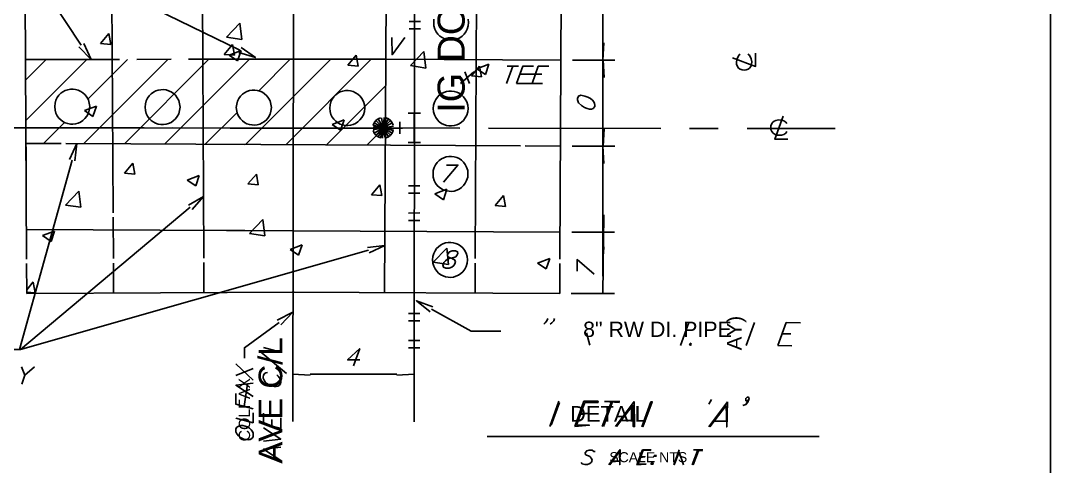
# Model space of a CAD drawing. Header units: feet. Extents: x 13 to 426, y 12 to 285.
# Drawn here: x 336.6 to 426.2, y 70.5 to 109.3 of the extents above; entities that cross this region are included whole.
import ezdxf
from ezdxf.enums import TextEntityAlignment as Align

# ---------------------------------------------------------------- set-up
doc = ezdxf.new("R2010")
doc.units = ezdxf.units.FT
doc.layers.add('ANOTACION', color=8, linetype='CONTINUOUS')
doc.layers.add('EJE_VIA', color=7, linetype='CONTINUOUS')
doc.styles.add('CAD_TEXT', font='Arial')

msp = doc.modelspace()

# ---------------------------------------------------------------- linework, layer by layer
at = {"layer": 'EJE_VIA'}
for p, q in [((426.217, 12.083), (426.217, 284.917)), ((370.816, 74.383), (370.883, 165.15)), ((360.25, 74.433), (360.383, 158.367)), ((344.3, 151.217), (344.6, 92.6)), ((376.133, 88.617), (376.467, 151.217)), ((387.25, 87.067), (387.25, 149.667)), ((352.2, 148.25), (352.5, 88.65)), ((368.25, 85.65), (368.567, 148.25)), ((383.516, 88.567), (383.816, 148.167)), ((336.783, 144.167), (337.067, 88.567)), ((335.7, 116.467), (341.833, 107.183)), ((354.483, 107.883), (355.65, 109.1)), ((355.65, 109.1), (355.817, 107.667)), ((370.383, 109.25), (371.367, 109.25)), ((370.383, 108.617), (371.367, 108.617)), ((343.517, 107.317), (344.233, 108.183)), ((344.233, 108.183), (344.417, 107.25)), ((354.483, 107.883), (355.817, 107.667)), ((360.3, 105.6), (360.3, 107.6)), ((343.517, 107.317), (344.417, 107.25)), ((354.283, 106.383), (355, 107.233)), ((354.7, 106.317), (355.75, 106.717)), ((355, 107.233), (355.167, 106.3)), ((355.45, 105.817), (355.75, 106.717)), ((387.243, 105.884), (387.336, 107.393)), ((336.983, 105.933), (345.167, 105.933)), ((337, 104.15), (338.783, 105.933)), ((337, 100.617), (342.317, 105.933)), ((342.067, 98.617), (349.4, 105.95)), ((342.417, 102.483), (345.867, 105.933)), ((345.583, 98.6), (352.933, 105.95)), ((346.667, 105.933), (349.667, 105.95)), ((349.1, 98.583), (356.467, 105.95)), ((351.167, 105.95), (368.35, 105.95)), ((354.283, 106.383), (355.167, 106.3)), ((354.7, 106.317), (355.45, 105.817)), ((356.133, 98.533), (363.55, 105.95)), ((357.283, 103.217), (360.017, 105.95)), ((359.65, 98.517), (367.083, 105.95)), ((365.033, 105.433), (365.767, 106.3)), ((365.767, 106.3), (365.933, 105.367)), ((368.35, 105.967), (383.6, 105.883)), ((370.5, 105.4), (371.667, 106.617)), ((371.667, 106.617), (371.833, 105.183)), ((384.6, 105.883), (388.283, 105.883)), ((387.277, 105.883), (387.37, 104.373)), ((365.033, 105.433), (365.933, 105.367)), ((370.5, 105.4), (371.833, 105.183)), ((375.8, 104.5), (376.517, 105.367)), ((376.267, 105.117), (377.317, 105.517)), ((376.267, 105.117), (377.017, 104.617)), ((376.517, 105.367), (376.683, 104.417)), ((377.017, 104.617), (377.317, 105.517)), ((378.867, 103.85), (379.417, 105.35)), ((378.917, 105.35), (379.917, 105.35)), ((374.867, 103.85), (376.017, 104.85)), ((375.233, 104.85), (375.65, 103.85)), ((375.8, 104.5), (376.683, 104.417)), ((380, 104.65), (381.933, 104.65)), ((363.183, 98.5), (368.35, 103.667)), ((379.717, 103.85), (382, 103.85)), ((342.1, 101.483), (343.15, 101.883)), ((342.1, 101.483), (342.85, 100.983)), ((342.85, 100.983), (343.15, 101.883)), ((352.617, 98.567), (355.4, 101.333)), ((338.55, 98.633), (340.383, 100.45)), ((363.667, 100.283), (364.717, 100.683)), ((364.4, 99.767), (364.717, 100.683)), ((367.977, 100.864), (368.29, 99.103)), ((368.056, 99.09), (368.211, 100.877)), ((369.567, 99.45), (369.567, 100.517)), ((370.283, 101.25), (371.367, 101.25)), ((370.833, 98.717), (370.833, 101.25)), ((317.133, 100), (374.8, 99.95)), ((332.3, 100), (347.3, 99.983)), ((337, 100.167), (337.033, 96.567)), ((349.8, 99.983), (352.3, 99.967)), ((354.8, 99.967), (369.8, 99.95)), ((363.667, 100.283), (364.4, 99.783)), ((366.7, 98.483), (368.333, 100.117)), ((367.236, 100.062), (368.133, 99.983)), ((367.236, 99.825), (368.133, 99.988)), ((368.133, 99.981), (369.027, 99.906)), ((368.134, 99.982), (369.014, 100.14)), ((377.3, 99.95), (392.3, 99.933)), ((387.277, 98.4), (387.37, 99.91)), ((394.8, 99.933), (397.3, 99.933)), ((399.8, 99.933), (407.467, 99.917)), ((337.017, 98.633), (340.083, 98.617)), ((370.283, 98.717), (371.367, 98.717)), ((340.483, 98.617), (380.083, 98.417)), ((352.483, 98.567), (356.083, 98.533)), ((380.483, 98.417), (383.567, 98.4)), ((384.567, 98.4), (388.283, 98.4)), ((387.243, 98.4), (387.336, 96.89)), ((345.6, 96.033), (346.317, 96.9)), ((346.317, 96.9), (346.5, 95.967)), ((345.6, 96.033), (346.5, 95.967)), ((356.35, 95.1), (357.083, 95.967)), ((357.083, 95.967), (357.25, 95.017)), ((351.05, 95.433), (352.1, 95.85)), ((351.05, 95.433), (351.8, 94.933)), ((351.8, 94.933), (352.1, 95.85)), ((356.35, 95.1), (357.25, 95.017)), ((340.467, 93.267), (341.633, 94.483)), ((341.633, 94.483), (341.8, 93.067)), ((367.117, 94.15), (367.833, 95.017)), ((367.117, 94.15), (368.017, 94.083)), ((367.833, 95.017), (368.017, 94.083)), ((370.317, 94.933), (371.3, 94.933)), ((370.317, 94.3), (371.3, 94.3)), ((372.617, 94.233), (373.667, 94.65)), ((372.617, 94.233), (373.367, 93.733)), ((373.367, 93.733), (373.667, 94.65)), ((340.467, 93.267), (341.8, 93.067)), ((377.883, 93.217), (378.6, 94.083)), ((378.6, 94.083), (378.767, 93.133)), ((370.333, 92.567), (371.3, 92.583)), ((377.883, 93.217), (378.767, 93.133)), ((387.243, 85.567), (387.336, 92.427)), ((344.6, 92.2), (344.634, 88.617)), ((356.467, 90.783), (357.65, 92)), ((357.65, 92), (357.817, 90.583)), ((370.333, 91.933), (371.3, 91.933)), ((337.05, 91.15), (383.533, 90.917)), ((338.45, 90.6), (339.5, 91)), ((338.45, 90.6), (339.2, 90.1)), ((339.2, 90.1), (339.5, 91)), ((352.483, 91.083), (356.083, 91.05)), ((356.467, 90.783), (357.817, 90.583)), ((384.533, 90.917), (388.25, 90.917)), ((387.243, 90.916), (387.336, 89.407)), ((360.017, 89.4), (361.067, 89.8)), ((360.75, 88.9), (361.067, 89.8)), ((360.017, 89.4), (360.75, 88.9)), ((372.483, 88.3), (373.65, 89.517)), ((373.65, 89.517), (373.817, 88.1)), ((337.067, 88.167), (337.084, 85.567)), ((344.634, 85.6), (344.634, 88.217)), ((352.5, 88.25), (352.517, 85.65)), ((372.483, 88.3), (373.817, 88.1)), ((376.133, 85.6), (376.133, 88.217)), ((381.567, 88.2), (382.617, 88.6)), ((381.567, 88.2), (382.317, 87.7)), ((382.317, 87.7), (382.617, 88.6)), ((383.5, 85.567), (383.516, 88.167)), ((337.083, 85.883), (337.65, 86.567)), ((337.083, 85.567), (360.383, 85.683)), ((360.183, 85.683), (383.5, 85.567)), ((384.5, 85.567), (388.25, 85.567)), ((370.333, 83.833), (371.3, 83.833)), ((370.333, 83.183), (371.3, 83.183)), ((394, 81.05), (394.733, 83.05)), ((399.717, 81.033), (400.45, 83.033)), ((385.817, 82.133), (386.1, 81.083)), ((402.867, 82.067), (403.617, 82.067)), ((365.55, 79.283), (366.1, 80.783)), ((370.317, 81.467), (371.3, 81.467)), ((370.317, 80.833), (371.3, 80.833)), ((402.483, 81.033), (403.717, 81.017)), ((357.417, 80.517), (359.7, 78.617)), ((336.933, 78.467), (337.767, 79.183)), ((355.3, 79.433), (356.8, 78.033)), ((355.3, 78.433), (356.8, 79.033)), ((360.25, 79.033), (360.25, 79.533)), ((370.817, 79.033), (370.817, 79.517)), ((360.25, 78.54), (361.76, 78.447)), ((361.75, 78.533), (369.317, 78.533)), ((369.307, 78.447), (370.816, 78.54)), ((356.017, 75.75), (356.3, 77.667)), ((396.467, 75.933), (396.717, 76.35)), ((399.7, 75.917), (399.95, 76.333)), ((382.617, 74), (383.417, 76.183)), ((382.75, 74.117), (383.483, 76.083)), ((384.8, 74), (385.6, 76.183)), ((384.95, 74.1), (385.667, 76.083)), ((385.6, 76.183), (386.85, 76.183)), ((387.2, 73.983), (387.967, 76.067)), ((388.067, 76.067), (387.3, 73.983)), ((387.383, 76.167), (388.733, 76.167)), ((387.383, 76.167), (388.7, 76.067)), ((388.35, 73.983), (389.983, 76.167)), ((389.867, 75.85), (388.45, 73.983)), ((391.433, 76.15), (390.633, 73.967)), ((396.467, 73.95), (398.1, 76.133)), ((397.983, 75.817), (396.567, 73.95)), ((358.417, 74.033), (358.417, 74.6)), ((359.2, 73.817), (359.2, 74.75)), ((388.75, 74.5), (390, 74.5)), ((396.867, 74.467), (398.117, 74.467)), ((377.183, 73.117), (406.083, 73.117)), ((358.7, 71.383), (358.7, 72.1)), ((387.783, 70.667), (388.767, 71.983)), ((388.7, 71.8), (387.85, 70.667)), ((390.217, 70.667), (390.7, 71.967)), ((390.317, 70.717), (390.75, 71.917)), ((390.7, 71.967), (391.45, 71.967)), ((390.75, 71.917), (391.433, 71.9)), ((393.417, 70.65), (393.9, 71.967)), ((393.883, 71.767), (393.467, 70.65)), ((393.883, 71.767), (394.283, 70.65)), ((395.033, 70.65), (395.5, 71.883)), ((395.567, 71.883), (395.1, 70.65)), ((395.15, 71.95), (395.95, 71.95)), ((395.15, 71.95), (395.933, 71.883)), ((388.033, 70.983), (388.783, 70.983))]:
    msp.add_line(p, q, dxfattribs=at)
for points in [[(355.65, 106.75), (335.7, 116.467), (333.783, 116.467)], [(372.533, 109.45), (372.517, 109.15), (372.533, 108.85), (372.617, 108.584), (372.734, 108.35), (372.881, 108.148), (373.054, 107.979), (373.247, 107.843), (373.457, 107.74), (373.678, 107.671), (373.906, 107.635), (374.136, 107.632), (374.364, 107.663), (374.586, 107.728), (374.796, 107.827), (374.99, 107.96), (375.164, 108.128), (375.314, 108.33), (375.433, 108.567), (375.533, 108.85), (375.55, 109.15)], [(375.55, 109.15), (375.533, 109.45)], [(368.883, 107.85), (368.9, 106.35), (370.017, 107.85)], [(342.05, 107.317), (342.683, 105.933), (341.633, 107.033)], [(355.767, 106.983), (357, 106.1), (355.55, 106.533)], [(398.55, 106.067), (400.55, 105.333), (400.55, 106.483)], [(399.217, 106.4), (399.083, 106.3), (398.948, 105.998), (398.89, 105.736), (398.898, 105.514), (398.962, 105.333), (399.07, 105.192), (399.212, 105.091), (399.375, 105.03), (399.55, 105.01), (399.724, 105.03), (399.888, 105.091), (400.029, 105.192), (400.138, 105.333), (400.201, 105.514), (400.21, 105.736), (400.152, 105.998), (400.017, 106.3), (399.883, 106.4)], [(379.717, 103.85), (380.267, 105.35), (381.2, 105.35)], [(381.083, 103.85), (381.617, 105.35), (382.55, 105.35)], [(342.567, 101.833), (342.533, 102.133), (342.45, 102.417), (342.319, 102.656), (342.161, 102.858), (341.981, 103.026), (341.781, 103.157), (341.568, 103.254), (341.344, 103.316), (341.116, 103.345), (340.886, 103.339), (340.661, 103.3), (340.443, 103.229), (340.237, 103.125), (340.049, 102.989), (339.881, 102.821), (339.739, 102.623), (339.627, 102.393), (339.55, 102.133), (339.517, 101.833), (339.55, 101.533), (339.628, 101.272), (339.739, 101.041), (339.881, 100.841), (340.047, 100.671), (340.235, 100.532), (340.439, 100.426), (340.656, 100.352), (340.881, 100.312), (341.109, 100.305), (341.337, 100.333), (341.56, 100.395), (341.774, 100.493), (341.974, 100.627), (342.156, 100.797), (342.316, 101.005), (342.45, 101.25), (342.533, 101.533), (342.567, 101.833)], [(350.433, 101.783), (350.4, 102.083), (350.317, 102.367), (350.187, 102.61), (350.03, 102.817), (349.851, 102.987), (349.653, 103.121), (349.441, 103.22), (349.219, 103.283), (348.992, 103.311), (348.763, 103.305), (348.538, 103.266), (348.32, 103.193), (348.115, 103.087), (347.925, 102.949), (347.756, 102.779), (347.612, 102.578), (347.498, 102.346), (347.417, 102.083), (347.383, 101.783), (347.417, 101.5), (347.494, 101.238), (347.606, 101.007), (347.748, 100.806), (347.915, 100.636), (348.104, 100.498), (348.31, 100.392), (348.528, 100.319), (348.754, 100.279), (348.984, 100.272), (349.212, 100.299), (349.436, 100.36), (349.649, 100.456), (349.849, 100.588), (350.029, 100.756), (350.187, 100.959), (350.317, 101.2), (350.4, 101.5), (350.433, 101.783)], [(358.383, 101.75), (358.35, 102.05), (358.267, 102.333), (358.137, 102.575), (357.979, 102.779), (357.798, 102.947), (357.599, 103.08), (357.385, 103.177), (357.161, 103.24), (356.932, 103.268), (356.702, 103.262), (356.476, 103.222), (356.257, 103.15), (356.051, 103.045), (355.862, 102.908), (355.695, 102.74), (355.554, 102.54), (355.443, 102.31), (355.367, 102.05), (355.333, 101.75), (355.367, 101.45), (355.443, 101.189), (355.553, 100.959), (355.695, 100.759), (355.862, 100.59), (356.05, 100.452), (356.256, 100.347), (356.474, 100.274), (356.7, 100.234), (356.93, 100.227), (357.159, 100.255), (357.382, 100.317), (357.596, 100.415), (357.796, 100.548), (357.978, 100.717), (358.136, 100.923), (358.267, 101.167), (358.35, 101.45), (358.383, 101.75)], [(366.517, 101.7), (366.483, 102), (366.4, 102.283), (366.267, 102.529), (366.106, 102.736), (365.924, 102.907), (365.724, 103.04), (365.51, 103.138), (365.287, 103.2), (365.059, 103.227), (364.83, 103.221), (364.605, 103.18), (364.388, 103.106), (364.184, 103), (363.996, 102.861), (363.83, 102.692), (363.689, 102.491), (363.577, 102.26), (363.5, 102), (363.467, 101.7), (363.5, 101.417), (363.574, 101.158), (363.683, 100.928), (363.822, 100.728), (363.987, 100.558), (364.173, 100.42), (364.377, 100.313), (364.593, 100.238), (364.818, 100.196), (365.047, 100.188), (365.276, 100.213), (365.5, 100.274), (365.716, 100.369), (365.918, 100.501), (366.102, 100.669), (366.264, 100.874), (366.4, 101.117), (366.483, 101.417), (366.517, 101.7)], [(375.517, 101.667), (375.483, 101.967), (375.4, 102.25), (375.273, 102.492), (375.118, 102.698), (374.939, 102.867), (374.741, 103), (374.529, 103.098), (374.306, 103.161), (374.078, 103.19), (373.849, 103.185), (373.622, 103.146), (373.403, 103.073), (373.197, 102.968), (373.006, 102.831), (372.837, 102.662), (372.693, 102.461), (372.58, 102.229), (372.5, 101.967), (372.467, 101.667), (372.5, 101.367), (372.579, 101.105), (372.692, 100.875), (372.836, 100.675), (373.005, 100.506), (373.195, 100.37), (373.402, 100.265), (373.621, 100.193), (373.848, 100.154), (374.077, 100.148), (374.306, 100.177), (374.529, 100.239), (374.741, 100.337), (374.939, 100.47), (375.118, 100.638), (375.273, 100.842), (375.4, 101.083), (375.483, 101.367), (375.517, 101.667)], [(385.05, 102.417), (385.117, 102.167), (385.403, 101.927), (385.662, 101.76), (385.893, 101.656), (386.093, 101.608), (386.261, 101.611), (386.394, 101.655), (386.546, 101.841), (386.561, 101.969), (386.533, 102.109), (386.459, 102.255), (386.338, 102.4), (386.167, 102.535), (385.944, 102.655), (385.667, 102.751), (385.333, 102.817), (385.117, 102.75), (385.05, 102.55), (385.05, 102.417)], [(367.35, 100.433), (367.25, 100.217), (368.133, 99.983)], [(367.483, 100.617), (367.35, 100.433), (368.133, 99.983)], [(367.683, 100.767), (367.483, 100.617), (368.133, 99.983)], [(367.9, 100.85), (367.683, 100.767), (368.133, 99.983)], [(368.583, 100.767), (368.367, 100.85), (368.133, 99.983)], [(368.767, 100.617), (368.583, 100.767), (368.133, 99.983)], [(368.9, 100.433), (368.767, 100.617), (368.133, 99.983)], [(369, 100.217), (368.9, 100.433), (368.133, 99.983)], [(403.267, 100.35), (403.183, 100.467), (403, 100.6), (402.863, 100.64), (402.72, 100.663), (402.575, 100.668), (402.432, 100.652), (402.296, 100.614), (402.171, 100.553), (402.059, 100.465), (401.967, 100.35), (401.883, 100.167), (401.883, 99.85), (401.967, 99.667), (402.067, 99.533), (402.25, 99.417), (402.433, 99.35), (402.817, 99.35), (403, 99.417), (403.183, 99.533), (403.267, 99.667)], [(402.95, 101), (402.217, 99), (403.367, 99)], [(367.25, 99.75), (367.35, 99.533), (368.133, 99.983)], [(367.35, 99.533), (367.483, 99.35), (368.133, 99.983)], [(367.483, 99.35), (367.683, 99.2), (368.133, 99.983)], [(367.683, 99.2), (367.9, 99.117), (368.133, 99.983)], [(368.367, 99.117), (368.583, 99.2), (368.133, 99.983)], [(368.583, 99.2), (368.767, 99.35), (368.133, 99.983)], [(368.767, 99.35), (368.9, 99.533), (368.133, 99.983)], [(368.9, 99.533), (369, 99.75), (368.133, 99.983)], [(340.8, 97.233), (341.433, 98.617), (341.283, 97.1)], [(341.033, 97.167), (336.467, 80.7), (334.55, 80.7)], [(375.5, 95.983), (375.483, 96.267), (375.383, 96.567), (375.258, 96.805), (375.105, 97.007), (374.928, 97.174), (374.732, 97.306), (374.52, 97.404), (374.298, 97.467), (374.071, 97.497), (373.841, 97.492), (373.615, 97.453), (373.395, 97.382), (373.188, 97.277), (372.997, 97.14), (372.826, 96.969), (372.681, 96.767), (372.565, 96.533), (372.483, 96.267), (372.467, 95.983), (372.483, 95.683), (372.568, 95.416), (372.687, 95.181), (372.834, 94.978), (373.006, 94.808), (373.199, 94.671), (373.407, 94.566), (373.627, 94.496), (373.853, 94.459), (374.082, 94.456), (374.309, 94.486), (374.53, 94.552), (374.74, 94.651), (374.935, 94.786), (375.11, 94.955), (375.261, 95.16), (375.383, 95.4), (375.483, 95.683), (375.5, 95.983)], [(373.367, 95.25), (374.633, 96.75), (373.633, 96.75)], [(351.167, 93.25), (352.467, 94.017), (351.483, 92.867)], [(351.317, 93.067), (336.533, 80.7), (334.617, 80.7)], [(366.767, 89.583), (368.267, 89.75), (366.9, 89.1)], [(375.467, 88.5), (375.433, 88.783), (375.35, 89.083), (375.214, 89.326), (375.052, 89.531), (374.868, 89.699), (374.666, 89.831), (374.45, 89.926), (374.226, 89.987), (373.997, 90.012), (373.768, 90.004), (373.543, 89.962), (373.327, 89.887), (373.123, 89.78), (372.937, 89.642), (372.772, 89.472), (372.633, 89.272), (372.524, 89.042), (372.45, 88.783), (372.417, 88.5), (372.45, 88.2), (372.527, 87.94), (372.639, 87.709), (372.78, 87.508), (372.946, 87.339), (373.134, 87.2), (373.338, 87.094), (373.555, 87.02), (373.78, 86.979), (374.009, 86.973), (374.237, 87), (374.46, 87.062), (374.674, 87.16), (374.874, 87.293), (375.056, 87.464), (375.217, 87.671), (375.35, 87.917), (375.433, 88.2), (375.467, 88.5)], [(366.833, 89.333), (336.533, 80.7), (334.617, 80.7)], [(374.117, 89.267), (373.883, 89.2), (373.767, 89.05), (373.71, 88.949), (373.725, 88.801), (373.86, 88.703), (374.056, 88.627), (374.158, 88.59), (374.334, 88.498), (374.423, 88.362), (374.364, 88.155), (374.262, 88.017), (374.1, 87.85), (373.867, 87.767), (373.583, 87.767), (373.383, 87.85), (373.317, 88.05), (373.4, 88.267), (373.533, 88.417), (373.717, 88.55), (373.967, 88.633), (374.267, 88.7), (374.433, 88.767), (374.567, 88.917), (374.617, 89.05), (374.6, 89.2), (374.417, 89.267), (374.117, 89.267)], [(386.5, 87.25), (385, 88.517), (385, 87.517)], [(337.083, 85.683), (337.817, 85.617), (337.65, 86.55)], [(372.2, 83.983), (371.017, 84.933), (372.45, 84.417)], [(358.9, 83.25), (360.267, 83.933), (359.2, 82.85)], [(372.317, 84.2), (375.783, 82.3), (378.367, 82.3)], [(359.05, 83.05), (356.033, 80.85), (356.033, 79.933)], [(382.467, 83.383), (382.383, 83.2), (382.233, 83), (382.1, 82.9)], [(383.033, 83.383), (382.967, 83.183), (382.8, 83), (382.667, 82.9)], [(402.483, 81.033), (403.217, 83.033), (404.45, 83.017)], [(357.7, 80.867), (359.2, 80.467), (359.2, 81.317)], [(366.1, 80.783), (365.017, 79.783), (366.083, 79.783)], [(394.933, 81.25), (394.867, 81.05), (394.8, 81.15), (394.933, 81.25)], [(336.617, 79.183), (336.933, 78.467), (336.65, 77.683)], [(358.05, 78.7), (357.917, 78.667), (357.767, 78.567), (357.704, 78.439), (357.678, 78.315), (357.685, 78.195), (357.72, 78.082), (357.779, 77.974), (357.856, 77.874), (357.998, 77.74), (358.267, 77.567), (358.633, 77.483), (358.8, 77.476), (358.944, 77.504), (359.061, 77.563), (359.18, 77.703), (359.216, 77.824), (359.214, 77.964), (359.171, 78.118), (358.983, 78.383), (358.85, 78.483)], [(356.8, 76.6), (355.3, 77.583), (356.8, 77.75)], [(356.8, 75.533), (355.3, 75.933), (355.3, 76.867)], [(399.95, 76.333), (399.817, 76.233), (399.7, 76.233), (399.683, 76.433), (399.817, 76.533), (399.933, 76.533), (399.983, 76.433), (399.883, 76.117), (399.7, 75.917), (399.45, 75.817)], [(385.667, 76.083), (386.817, 76.067), (386.85, 76.183)], [(389.867, 75.85), (389.9, 73.983), (390.017, 73.983), (389.983, 76.167)], [(391.433, 76.15), (391.55, 76.15), (390.733, 73.967)], [(397.983, 75.817), (398.033, 73.95), (398.1, 76.133)], [(355.3, 74.717), (356.8, 74.317), (356.8, 75.183)], [(359.2, 73.817), (357.7, 74.217), (357.7, 75.15)], [(385.333, 75.133), (385.95, 75.133), (385.283, 75.033)], [(355.3, 73.517), (355.383, 73.35), (355.517, 73.167), (355.643, 73.062), (355.805, 72.968), (355.99, 72.894), (356.184, 72.847), (356.374, 72.835), (356.549, 72.868), (356.695, 72.954), (356.8, 73.1), (356.8, 73.4), (356.733, 73.55), (356.616, 73.705), (356.467, 73.839), (356.293, 73.948), (356.106, 74.025), (355.912, 74.067), (355.721, 74.066), (355.542, 74.018), (355.383, 73.917), (355.3, 73.8), (355.3, 73.517)], [(357.7, 72.717), (359.2, 72.9), (357.7, 73.867)], [(384.95, 74.1), (386.083, 74.1), (384.8, 74)], [(359.2, 71.033), (357.7, 72.017), (359.2, 72.183)], [(386.583, 71.8), (386.45, 71.8), (386.317, 71.933), (386.067, 71.933), (385.85, 71.867), (385.717, 71.683), (385.733, 71.55), (385.833, 71.5), (385.99, 71.439), (386.113, 71.37), (386.264, 71.214), (386.303, 71.05), (386.247, 70.896), (386.115, 70.771), (385.924, 70.693), (385.811, 70.677), (385.691, 70.68), (385.564, 70.703), (385.433, 70.75), (385.35, 70.867)], [(388.7, 71.8), (388.717, 70.667), (388.767, 71.983)], [(390.533, 71.35), (390.917, 71.35), (390.517, 71.283)], [(391.55, 70.85), (391.433, 70.717), (391.617, 70.717), (391.6, 70.85)], [(391.8, 71.533), (391.683, 71.4), (391.883, 71.4), (391.867, 71.533)], [(390.317, 70.717), (391, 70.717), (390.217, 70.667)]]:
    msp.add_lwpolyline(points, dxfattribs=at)

# ---------------------------------------------------------------- texts
at = {"layer": 'ANOTACION', "style": 'CAD_TEXT'}
for s, height, p in [('IG DOIG - OG O', 2.35581, (374.037, 113.448)), ('AY)', 1.2919, (398.701, 82.117)), ('AVE C/L', 2.0518, (358.305, 76.251)), ('COLFAX', 0.9879, (356.038, 75.451))]:
    msp.add_text(s, height=height, rotation=90, dxfattribs=at).set_placement(p, align=Align.MIDDLE_CENTER)
for s, height, p in [('8" RW DI. PIPE', 1.32989, (392.002, 82.45)), ('DETAIL', 1.3679, (387.736, 75.084)), ('SCALE NTS', 0.8739, (391.202, 71.318))]:
    msp.add_text(s, height=height, dxfattribs=at).set_placement(p, align=Align.MIDDLE_CENTER)

doc.saveas('drawing.dxf')
